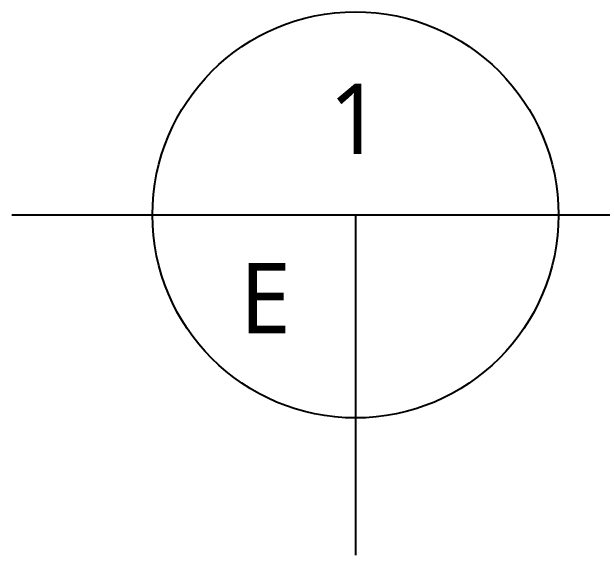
# Model space of a CAD drawing. Header units: millimetres. Extents: x 10297564 to 11610295, y -9287743 to -8409454.
# Drawn here: x 10453469 to 10458509, y -8947719 to -8943081 of the extents above; entities that cross this region are included whole.
import ezdxf
from ezdxf.enums import TextEntityAlignment as Align

# ---------------------------------------------------------------- set-up
doc = ezdxf.new("R2010")
doc.units = ezdxf.units.MM
doc.header["$LTSCALE"] = 100
doc.layers.add('D-TEXT2', color=7, linetype='Continuous')
doc.styles.add('MG', font='malgun.ttf')

msp = doc.modelspace()

# ---------------------------------------------------------------- linework, layer by layer
at = {"layer": 'D-TEXT2', "color": 3}
for p, q in [((10453469.2, -8944814.8), (10470295.3, -8944814.8)), ((10456402.6, -8944814.8), (10456402.6, -8947719.3))]:
    msp.add_line(p, q, dxfattribs=at)
msp.add_circle((10456402.6, -8944814.8), 1733.3, dxfattribs=at)

# ---------------------------------------------------------------- texts
at = {"layer": 'D-TEXT2', "color": 0, "style": 'MG'}
for s, p in [('1', (10456399.8, -8944295.1)), ('E', (10455632.6, -8945825.4))]:
    msp.add_text(s, height=600, dxfattribs=at).set_placement(p, align=Align.CENTER)

doc.saveas('drawing.dxf')
